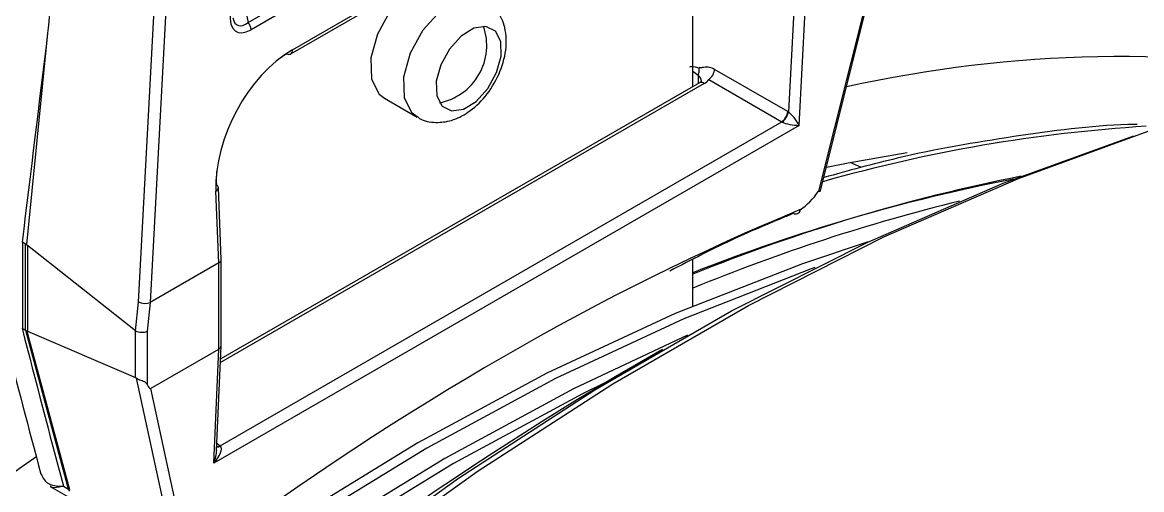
# Model space of a CAD drawing. Extents: x 7 to 135, y 1 to 99.
# Drawn here: x 18.491 to 19.815, y 82.921 to 83.475 of the extents above; entities that cross this region are included whole.
import ezdxf

# ---------------------------------------------------------------- set-up
doc = ezdxf.new("R2010")
doc.units = 0
doc.header["$MEASUREMENT"] = 0
doc.layers.add('OBJECT', color=7, linetype='CONTINUOUS')

msp = doc.modelspace()

# ---------------------------------------------------------------- linework, layer by layer
at = {"layer": 'OBJECT'}
for p, q in [((18.7582, 83.4746), (19.3536, 83.8183)), ((19.3571, 83.8096), (18.7618, 83.4659)), ((18.8086, 83.4372), (19.3107, 83.727)), ((18.8107, 83.4422), (19.3127, 83.732)), ((19.2844, 83.3985), (19.2844, 83.6259)), ((19.4355, 83.2754), (19.5046, 83.5515)), ((18.744, 83.5412), (18.7582, 83.4746)), ((19.4983, 83.5351), (19.4333, 83.2749)), ((18.6286, 83.1435), (18.648, 83.5059)), ((18.6617, 83.5055), (18.6423, 83.1429)), ((19.4039, 83.4882), (19.3976, 83.3685)), ((19.4103, 83.3527), (19.4174, 83.4883)), ((18.521, 83.4617), (18.496, 83.2116)), ((19.2844, 83.4169), (19.2908, 83.4121)), ((19.3968, 83.369), (19.3102, 83.419)), ((19.2979, 83.4022), (18.7256, 83.0718)), ((19.2923, 83.4031), (18.7258, 83.0761)), ((19.2908, 83.4121), (19.2908, 83.4022)), ((19.3032, 83.4068), (19.3897, 83.3568)), ((18.9195, 83.3849), (18.9584, 83.3625)), ((19.4103, 83.3527), (18.7176, 82.9528)), ((18.7253, 82.9733), (19.3897, 83.3568)), ((18.7236, 83.1899), (18.7201, 83.2748)), ((18.7265, 83.194), (18.7231, 83.2789)), ((18.4948, 83.2122), (18.4912, 83.2143)), ((18.4912, 83.2143), (18.4912, 83.1122)), ((18.4948, 83.1101), (18.4948, 83.2122)), ((18.6249, 83.1094), (18.4971, 83.2106)), ((18.4971, 83.2106), (18.4971, 83.109)), ((18.7236, 83.1899), (18.6423, 83.1429)), ((18.7236, 83.0878), (18.7236, 83.1899)), ((18.7265, 83.092), (18.7265, 83.1939)), ((19.2844, 83.1388), (19.2844, 83.1937)), ((18.6251, 83.1093), (18.6286, 83.1435)), ((18.6423, 83.1429), (18.6389, 83.109)), ((18.4912, 83.1122), (18.4948, 83.1101)), ((18.4954, 83.1098), (18.4965, 83.1092)), ((18.5457, 82.922), (18.4954, 83.1098)), ((18.4965, 83.1092), (18.5468, 82.9214)), ((18.4971, 83.109), (18.6249, 83.0542)), ((18.6249, 83.0542), (18.6249, 83.1094)), ((18.6389, 83.109), (18.6389, 83.0457)), ((18.6426, 83.041), (18.7236, 83.0878)), ((18.7176, 82.9528), (18.7236, 83.0878)), ((18.721, 82.9678), (18.7265, 83.0918)), ((18.7236, 83.0878), (18.7236, 83.0878)), ((19.2487, 83.0874), (19.1905, 83.0537)), ((18.671, 82.8461), (18.626, 83.0535)), ((18.6426, 83.041), (18.6856, 82.8432)), ((18.7214, 82.9763), (18.7253, 82.9733)), ((18.5242, 82.9252), (18.5572, 82.9061)), ((18.5397, 82.9255), (18.5457, 82.922))]:
    msp.add_line(p, q, dxfattribs=at)
at = {"layer": 'OBJECT', "flags": 128}
for points in [[(18.9995, 83.5235), (18.9892, 83.5269), (18.9686, 83.5239), (18.9465, 83.5103), (18.9264, 83.4882), (18.9114, 83.4608), (18.9036, 83.4325), (18.9044, 83.4075), (18.9135, 83.3895), (18.9195, 83.3849)], [(18.9581, 83.3626), (18.9524, 83.3671), (18.9433, 83.385), (18.9425, 83.41), (18.9503, 83.4384), (18.9653, 83.4657), (18.9854, 83.4879), (19.0075, 83.5015), (19.0281, 83.5045), (19.0384, 83.501)], [(18.9877, 83.3752), (18.9988, 83.3697), (19.013, 83.3717), (19.0282, 83.3811), (19.042, 83.3963), (19.0523, 83.4151), (19.0577, 83.4346), (19.0571, 83.4518), (19.0508, 83.4641), (19.0397, 83.4697), (19.0255, 83.4676), (19.0104, 83.4583), (18.9966, 83.443), (18.9862, 83.4242), (18.9809, 83.4048), (18.9814, 83.3875), (18.9877, 83.3752)], [(17.9657, 81.9409), (18.1074, 82.1099), (18.2535, 82.2712), (18.4033, 82.4242), (18.5564, 82.5684), (18.7122, 82.7033), (18.87, 82.8283), (19.0293, 82.9429), (19.1896, 83.0467), (19.3501, 83.1394), (19.5104, 83.2206), (19.6697, 83.2899), (19.8276, 83.3472), (19.9833, 83.3922), (20.1364, 83.4247), (20.2863, 83.4447), (20.4323, 83.452), (20.574, 83.4466)], [(17.9366, 81.9242), (18.0791, 82.0947), (18.226, 82.2575), (18.3767, 82.4119), (18.5308, 82.5573), (18.6876, 82.6933), (18.8465, 82.8194), (19.007, 82.9349), (19.1683, 83.0395), (19.33, 83.1329), (19.4914, 83.2145), (19.6518, 83.2842), (19.8064, 83.3403)], [(19.4425, 83.3032), (19.4683, 83.3084), (19.5382, 83.3206)], [(19.4706, 83.3089), (19.4736, 83.3076), (19.483, 83.3036)], [(19.4917, 83.2147), (19.414, 83.1888), (19.2634, 83.1299), (19.1116, 83.0591), (18.9591, 82.9767), (18.8067, 82.8831), (18.6548, 82.7786), (18.5043, 82.6636), (18.3555, 82.5387), (18.2093, 82.4043), (18.0661, 82.261), (17.9265, 82.1093), (17.7912, 81.9499), (17.7247, 81.8669)], [(19.4288, 83.1842), (19.4245, 83.1827), (19.2739, 83.1238), (19.1221, 83.053), (18.9696, 82.9706), (18.8172, 82.877), (18.6654, 82.7725), (18.5148, 82.6575), (18.3661, 82.5326), (18.2198, 82.3982), (18.0766, 82.2549), (17.9371, 82.1032), (17.8017, 81.9439), (17.7529, 81.8831)], [(19.278, 83.1042), (19.1433, 83.0408), (18.9909, 82.9584), (18.8384, 82.8648), (18.6866, 82.7603), (18.536, 82.6453), (18.3873, 82.5204), (18.241, 82.386), (18.0978, 82.2426), (17.9583, 82.091), (17.8229, 81.9316), (17.8106, 81.9165)], [(19.1804, 83.0479), (19.1538, 83.0347), (19.0014, 82.9523), (18.8489, 82.8587), (18.6971, 82.7542), (18.5465, 82.6392), (18.3978, 82.5143), (18.2516, 82.3799), (18.1084, 82.2366), (17.9688, 82.0849), (17.8399, 81.9333)]]:
    msp.add_lwpolyline(points, dxfattribs=at)
at = {"layer": 'OBJECT'}
for centre, radius, start, end in [((18.7462, 83.4647), 0.0156, 4.6817, 39.546), ((18.9717, 83.4472), 0.0689, 280.7394, 19.266), ((18.8057, 83.4413), 0.00506, 305.2851, 10.0165), ((18.8066, 83.4413), 0.00463, 239.4849, 296.0697), ((19.7954, 81.9126), 1.5216, 79.8848, 102.4955), ((19.3027, 83.411), 0.012, 154.9123, 174.5606), ((19.2784, 83.4186), 0.0137, 349.5327, 8.5204), ((19.292, 83.4214), 0.0184, 307.4691, 352.5309), ((19.2944, 83.3984), 0.00516, 47.6246, 114.5274), ((19.3785, 83.3714), 0.0184, 307.4774, 352.5226), ((19.3783, 83.3723), 0.0197, 307.2114, 349.005), ((19.9348, 81.5396), 1.8156, 93.6043, 105.8759), ((20.0976, 81.1623), 2.1721, 101.2802, 111.9868), ((20.0738, 81.1805), 2.148, 100.9933, 111.5614), ((18.7184, 83.2792), 0.00467, 291.7292, 356.5141), ((18.7189, 83.2784), 0.00424, 6.7286, 63.6561), ((20.1337, 81.0968), 2.231, 103.8378, 112.3774), ((19.4064, 83.2531), 0.00531, 240.307, 290.423), ((19.4057, 83.2534), 0.00587, 296.3008, 354.7505), ((19.4044, 83.2574), 0.01, 292.438, 302.4632), ((19.4071, 83.2524), 0.00438, 307.4853, 5.7872), ((21.5593, 79.0991), 4.6098, 120.9219, 140.569), ((18.7221, 82.9792), 0.00673, 262.7575, 298.1509), ((18.7225, 82.9783), 0.00619, 258.0859, 299.723), ((21.2728, 79.0914), 4.7555, 125.5453, 145.1454), ((18.5577, 82.9428), 0.024, 240.0383, 243.1474)]:
    msp.add_arc(centre, radius, start, end, dxfattribs=at)
for centre, major_axis, ratio, start_param, end_param in [((18.7704, 83.5119), (0.0259, 0.0483), 0.443439, 2.35159, 3.763116), ((18.7633, 83.5155), (0.017, 0.0446), 0.376367, 2.614846, 3.717601), ((19.6055, 78.8871), (1.5893, 16.547), 0.094708, 1.299793, 1.315305), ((18.816, 83.3293), (0.0623, 0.1198), 0.60894, 0.762301, 2.325501), ((18.8089, 83.3329), (0.0574, 0.1112), 0.603746, 0.760686, 0.85253), ((19.3899, 83.3566), (0.1099, -0.0644), 0.111287, 2.734051, 3.108061), ((19.2796, 83.4064), (0.0149, -0.0022), 0.653323, 0.100655, 0.829602), ((19.2802, 83.4142), (0.025, -0.0021), 0.625176, 5.549723, 5.927657), ((19.3954, 83.3534), (-0.0114, 0.0165), 0.62527, 5.304576, 5.358656), ((19.4032, 83.3572), (-0.009, 0.0124), 0.233872, 4.179366, 5.663024), ((19.389, 83.349), (-0.00655, 0.00768), 0.666013, 5.234405, 5.288485), ((19.4032, 83.3572), (0.0154, -0.002), 0.262149, 3.739569, 5.223228), ((18.8089, 83.3329), (0.0574, 0.1112), 0.603746, 2.176419, 2.323886), ((19.4115, 83.2914), (0.0269, 0.0422), 0.545295, 4.005252, 4.667084), ((18.9308, 80.3957), (1.8185, 2.8489), 0.545295, 0.66147, 0.957802), ((18.5797, 84.0592), (0.0807, 0.8484), 0.104683, 3.093782, 3.106873), ((18.5797, 84.0597), (0.0762, 0.8519), 0.108827, 3.05725, 3.070339), ((18.7165, 83.1937), (0.01, 0.0002), 0.560564, 5.486424, 6.294549), ((18.6352, 83.1468), (0.00997, -0.00077), 0.488179, 4.02209, 5.534172), ((18.6517, 83.3111), (0.0096, 0.1683), 0.040833, 3.162002, 3.168357), ((20.0221, 82.0145), (-1.7697, 5.6286), 0.198355, 1.312586, 1.346277), ((18.5797, 82.7934), (-0.1011, 0.3198), 0.201902, 6.059451, 6.065962), ((18.5797, 82.7931), (-0.0972, 0.3173), 0.221629, 6.097745, 6.104262), ((18.6318, 83.1802), (0.0063, 0.071), 0.108827, 3.070339, 3.096519), ((18.6318, 83.1131), (0.01, -0.0005), 0.541019, 4.006376, 5.524812), ((18.7165, 83.0921), (0.01, -0.00022), 0.594123, 5.510905, 6.296303), ((18.6318, 83.0278), (-0.0081, 0.0264), 0.221629, 5.957144, 6.097745), ((18.6081, 83.1718), (-0.0344, 0.1308), 0.060229, 2.857382, 3.158052), ((18.7106, 82.9574), (0.0149, 0.0157), 0.380974, 4.786299, 6.269957), ((18.7106, 82.9574), (0.0071, 0.0202), 0.382697, 4.622616, 5.381907), ((18.7248, 82.9656), (-0.00387, 0.00929), 0.470171, 5.417645, 5.471725), ((18.9894, 82.7259), (0.4436, -0.1981), 0.067913, 3.196653, 3.249317)]:
    msp.add_ellipse(centre, major_axis=major_axis, ratio=ratio, start_param=start_param, end_param=end_param, dxfattribs=at)
for points, knots in [([(18.5891, 84.0704), (18.5885, 84.0655), (18.5857, 84.0411), (18.5737, 83.9385), (18.5507, 83.7409), (18.5317, 83.562), (18.521, 83.4617)], [0, 0, 0, 0, 0.024147, 0.120738, 0.507103, 1, 1, 1, 1]), ([(20.4172, 83.4514), (20.2957, 83.5216), (20.0778, 83.6474), (19.8565, 83.7669), (19.7587, 83.8198)], [0, 0, 0, 0, 0.5580848, 1, 1, 1, 1]), ([(20.1225, 83.4219), (19.9103, 83.5444), (19.6975, 83.6672), (19.4804, 83.7824), (19.4798, 83.7827)], [0, 0, 0, 0, 0.9974526, 1, 1, 1, 1]), ([(20.0936, 83.4137), (20.029, 83.4508), (19.8904, 83.5303), (19.6872, 83.6446), (19.5482, 83.7211), (19.4839, 83.7564)], [0, 0, 0, 0, 0.319332, 0.685213, 1, 1, 1, 1]), ([(18.9583, 83.3632), (18.9592, 83.3624), (18.9653, 83.3575), (18.9801, 83.3553), (18.9998, 83.3577), (19.0201, 83.3679), (19.0399, 83.3863), (19.0561, 83.4126), (19.0645, 83.4414), (19.0636, 83.4672), (19.0564, 83.4843), (19.0501, 83.4913), (19.0486, 83.4931)], [0, 0, 0, 0, 0.018647, 0.117601, 0.212593, 0.320383, 0.449434, 0.586946, 0.726314, 0.856861, 0.964538, 1, 1, 1, 1]), ([(19.3102, 83.419), (19.3082, 83.42), (19.3036, 83.4221), (19.2977, 83.4213), (19.2937, 83.4208), (19.2919, 83.4206)], [0, 0, 0, 0, 0.305421, 0.682492, 1, 1, 1, 1]), ([(19.2946, 83.4052), (19.2946, 83.4052), (19.2946, 83.4052), (19.2946, 83.4047), (19.293, 83.4035), (19.2923, 83.4031)], [0, 0, 0, 0, 0.06142, 0.613865, 1, 1, 1, 1]), ([(19.8101, 83.3538), (19.8064, 83.3537), (19.7589, 83.3528), (19.6643, 83.3401), (19.5444, 83.3199), (19.4684, 83.2989), (19.4394, 83.2909)], [0, 0, 0, 0, 0.031527, 0.400939, 0.770806, 1, 1, 1, 1]), ([(19.4333, 83.2749), (19.4333, 83.2749), (19.4337, 83.2748), (19.4346, 83.2748), (19.4354, 83.2749), (19.4354, 83.2753), (19.4354, 83.2754)], [0, 0, 0, 0, 0.024857, 0.292648, 0.805246, 1, 1, 1, 1]), ([(19.4038, 83.2485), (19.3992, 83.2466), (19.376, 83.237), (19.3275, 83.2166), (19.2829, 83.1935), (19.2572, 83.1802)], [0, 0, 0, 0, 0.095412, 0.477084, 1, 1, 1, 1]), ([(18.4562, 83.1565), (18.4611, 83.1377), (18.4797, 83.0657), (18.4989, 82.9933), (18.513, 82.9398)], [0, 0, 0, 0, 0.260609, 1, 1, 1, 1]), ([(18.6389, 83.0457), (18.6383, 83.0466), (18.6373, 83.0482), (18.6343, 83.0495), (18.6311, 83.0506), (18.6281, 83.0519), (18.6266, 83.053), (18.626, 83.0535)], [0, 0, 0, 0, 0.281493, 0.477139, 0.67246, 0.878439, 1, 1, 1, 1]), ([(18.5132, 82.9399), (18.5155, 82.9354), (18.5201, 82.9269), (18.5321, 82.9254), (18.539, 82.9255), (18.5396, 82.9255), (18.5397, 82.9255)], [0, 0, 0, 0, 0.499112, 0.956965, 0.994824, 1, 1, 1, 1]), ([(18.5397, 82.9255), (18.5396, 82.9255), (18.5391, 82.9253), (18.5373, 82.9249), (18.5317, 82.9239), (18.526, 82.9228), (18.5247, 82.9254), (18.5245, 82.9258)], [0, 0, 0, 0, 0.008534, 0.081508, 0.262216, 0.889183, 1, 1, 1, 1])]:
    msp.add_open_spline(points, degree=3, knots=knots, dxfattribs=at)

doc.saveas('drawing.dxf')
